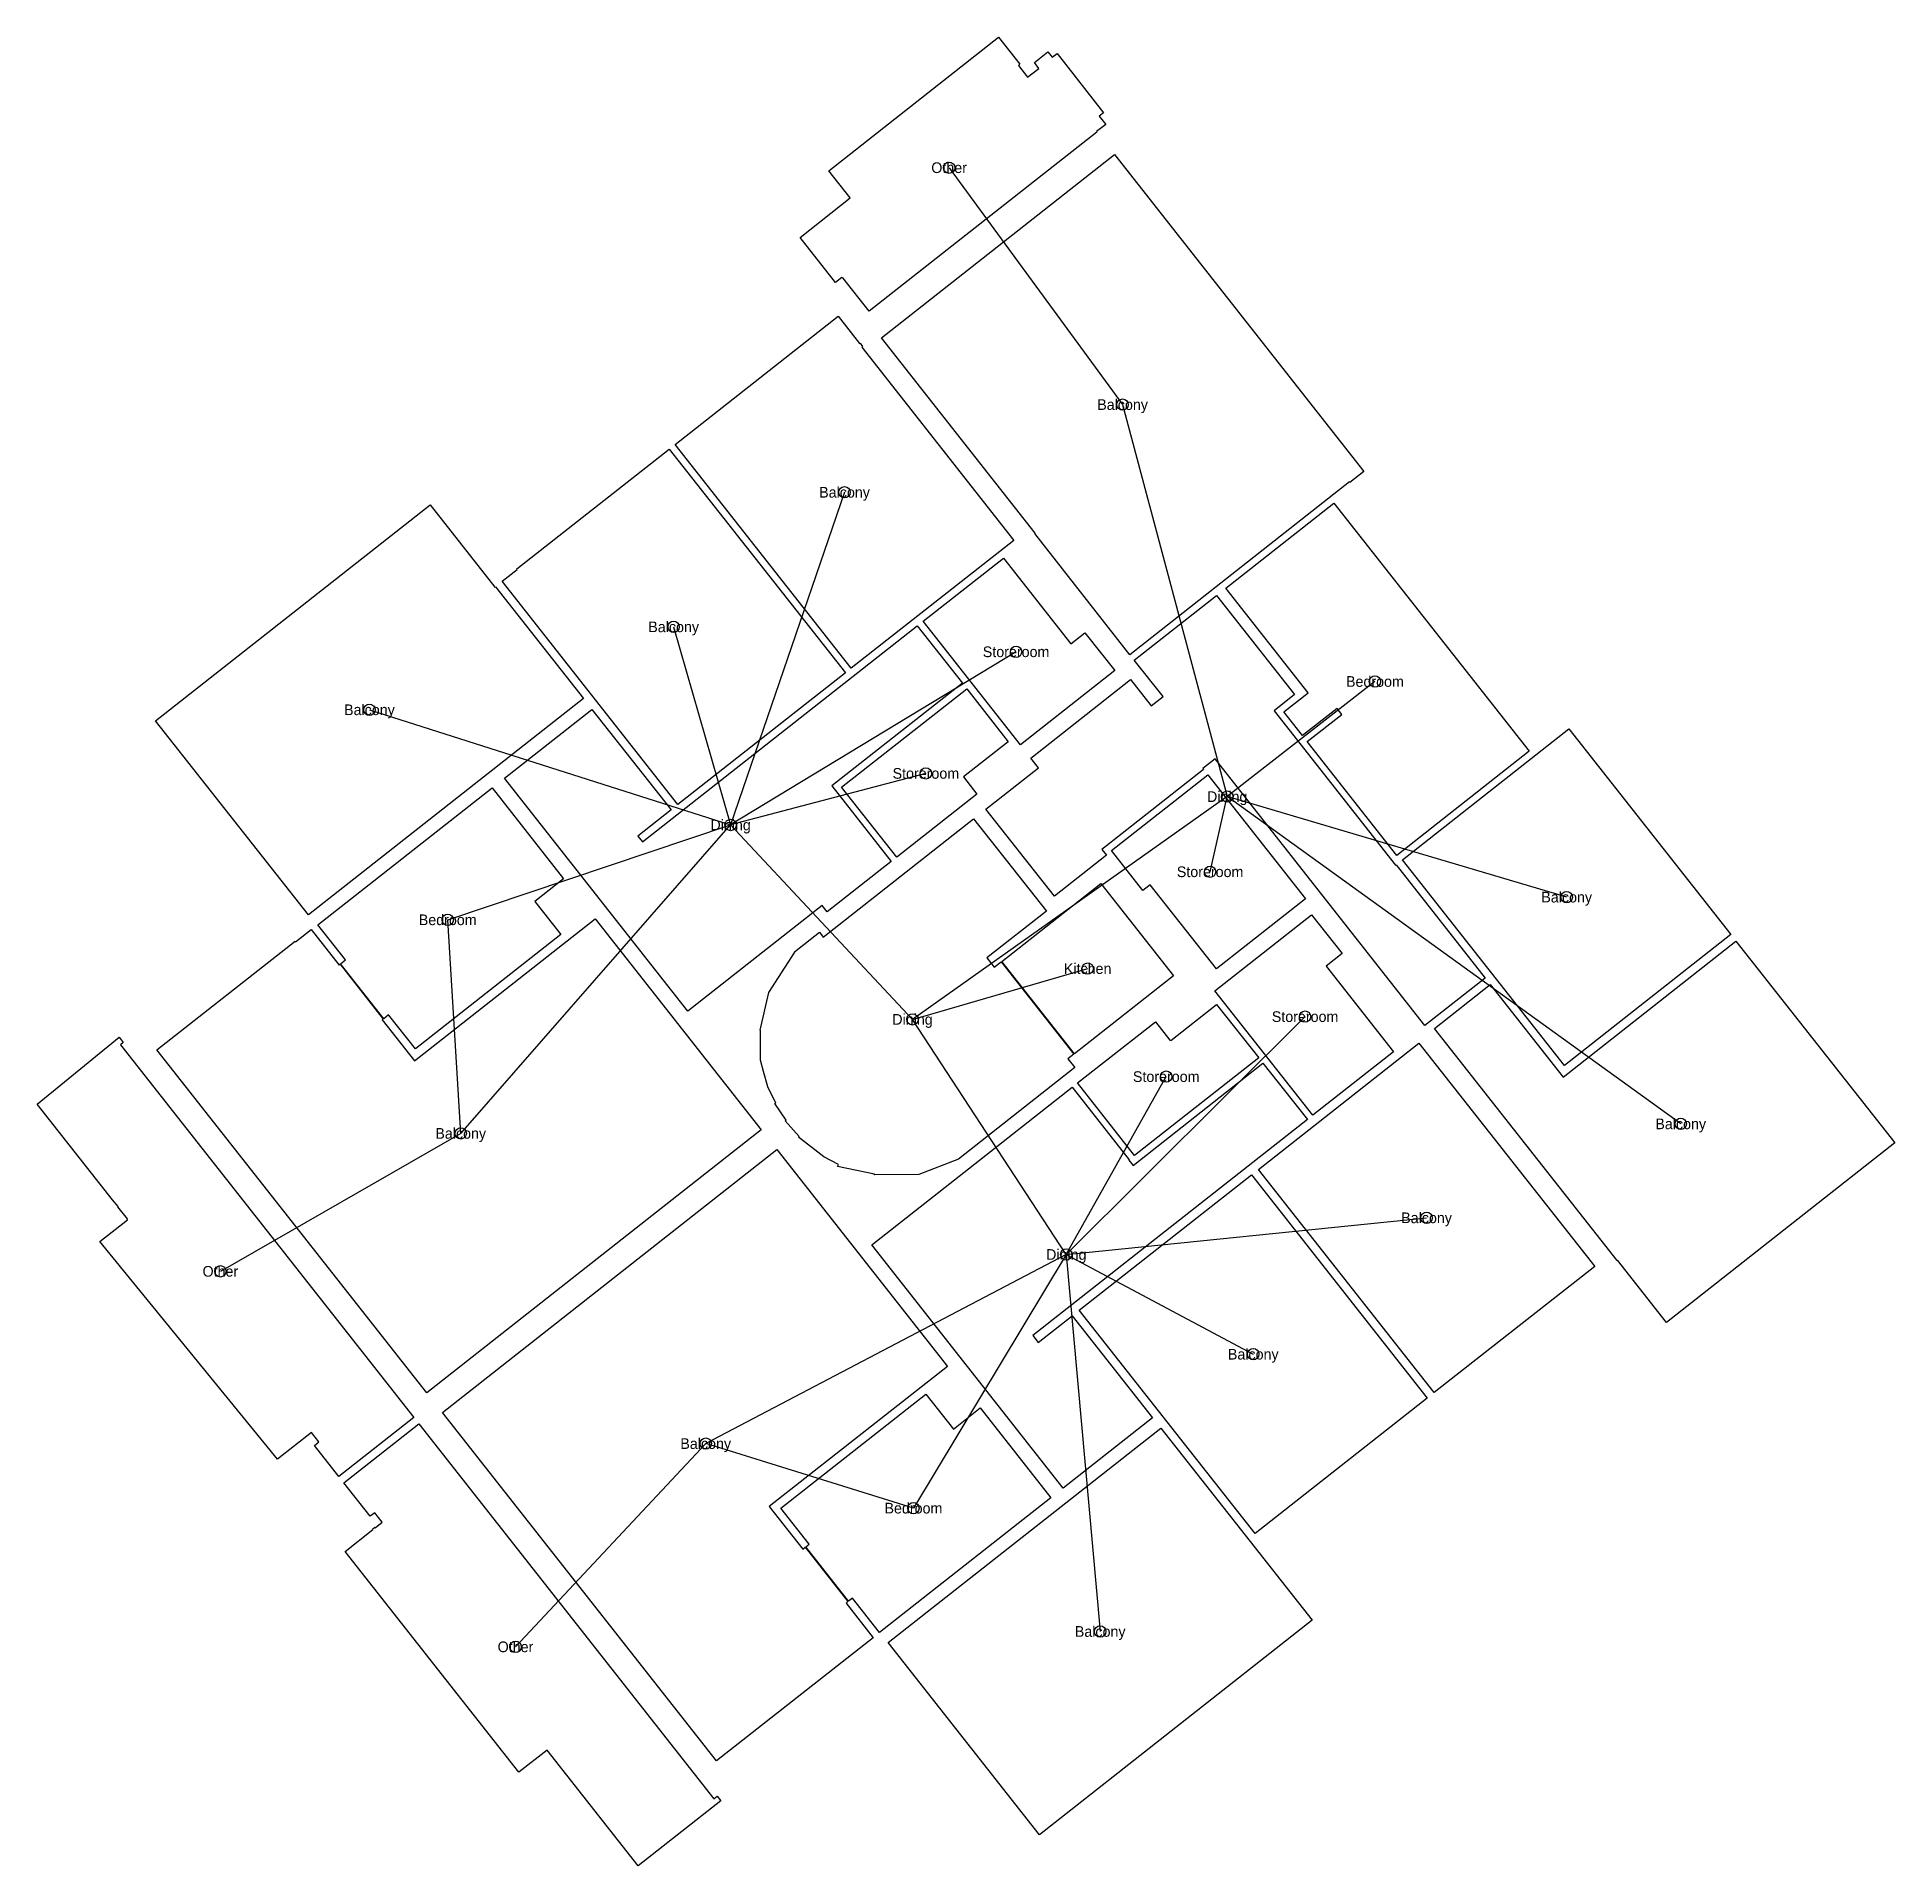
# Model space of a CAD drawing. Header units: metres. Extents: x -12.4 to 13.7, y -11.9 to 13.9.
import ezdxf
from ezdxf.enums import TextEntityAlignment as Align

# ---------------------------------------------------------------- set-up
doc = ezdxf.new("R2010")
doc.units = ezdxf.units.M
for name, color, linetype in [('Balcony', 140, 'Continuous'), ('Bedroom', 50, 'Continuous'), ('Dining', 210, 'Continuous'), ('Graph_edges_door', 150, 'Continuous'), ('Graph_edges_entrance', 10, 'Continuous'), ('Graph_nodes', 5, 'Continuous'), ('Kitchen', 10, 'Continuous'), ('Labels', 7, 'Continuous'), ('Other', 255, 'Continuous'), ('Storeroom', 8, 'Continuous')]:
    doc.layers.add(name, color=color, linetype=linetype)

msp = doc.modelspace()

# ---------------------------------------------------------------- linework, layer by layer
at = {"layer": 'Balcony'}
for points in [[(1.635, 6.887), (1.641, 6.892), (-0.519, 9.639), (2.759, 12.219), (6.266, 7.762), (6.069, 7.607), (6.064, 7.614), (2.975, 5.183), (1.635, 6.887)], [(-0.828, 9.562), (-0.821, 9.568), (-0.785, 9.521), (-0.798, 9.511), (1.341, 6.792), (-0.945, 4.993), (-3.422, 8.142), (-1.13, 9.946), (-0.828, 9.562)], [(-5.648, 6.39), (-3.506, 8.076), (-1.028, 4.927), (-3.383, 3.075), (-5.855, 6.216), (-5.643, 6.384), (-5.648, 6.39)], [(-5.959, 6.134), (-5.952, 6.14), (-4.714, 4.566), (-8.582, 1.523), (-10.731, 4.254), (-6.87, 7.292), (-5.959, 6.134)], [(9.15, 4.14), (11.428, 1.245), (9.087, -0.597), (6.809, 2.298), (9.15, 4.14)], [(-8.769, 1.151), (-8.763, 1.144), (-8.544, 1.317), (-8.151, 0.817), (-8.137, 0.828), (-7.529, 0.055), (-7.543, 0.045), (-7.089, -0.532), (-4.549, 1.467), (-2.211, -1.503), (-6.914, -5.204), (-10.712, -0.378), (-8.769, 1.151)], [(9.827, -3.341), (7.258, -0.076), (8.044, 0.542), (9.068, -0.759), (11.499, 1.154), (13.734, -1.686), (10.524, -4.212), (9.834, -3.336), (9.827, -3.341)], [(9.512, -3.423), (7.254, -5.2), (4.781, -2.058), (7.04, -0.281), (9.512, -3.423)], [(0.408, -4.832), (-2.098, -6.804), (-1.628, -7.401), (-1.594, -7.375), (-0.992, -8.14), (-1.019, -8.161), (-0.637, -8.648), (-2.84, -10.382), (-6.697, -5.48), (-1.994, -1.779), (0.408, -4.832)], [(4.734, -7.183), (2.261, -4.041), (4.684, -2.135), (7.156, -5.277), (4.734, -7.183)], [(-0.425, -8.716), (3.409, -5.7), (5.536, -8.403), (1.703, -11.42), (-0.425, -8.716)]]:
    msp.add_lwpolyline(points, close=True, dxfattribs=at)
at = {"layer": 'Bedroom'}
for points in [[(8.589, 3.824), (6.728, 2.359), (5.468, 3.96), (5.954, 4.343), (5.888, 4.426), (5.402, 4.044), (5.139, 4.378), (5.482, 4.647), (4.323, 6.12), (5.842, 7.315), (8.589, 3.824)], [(-4.992, 2.03), (-5.396, 1.712), (-5.029, 1.247), (-7.075, -0.363), (-7.453, 0.116), (-7.521, 0.062), (-8.129, 0.834), (-8.06, 0.888), (-8.448, 1.381), (-5.998, 3.309), (-4.992, 2.03)], [(1.863, -6.681), (-0.546, -8.576), (-0.929, -8.09), (-0.983, -8.133), (-1.586, -7.368), (-1.538, -7.33), (-1.937, -6.823), (0.103, -5.219), (0.491, -5.712), (0.867, -5.415), (1.863, -6.681)]]:
    msp.add_lwpolyline(points, close=True, dxfattribs=at)
at = {"layer": 'Dining'}
for points in [[(6.712, 2.222), (6.718, 2.227), (7.973, 0.633), (7.125, -0.034), (4.172, 3.719), (3.999, 3.583), (4.01, 3.569), (2.579, 2.443), (2.643, 2.361), (1.912, 1.785), (0.949, 3.01), (1.688, 3.592), (1.581, 3.729), (2.983, 4.832), (3.274, 4.462), (3.44, 4.593), (3.036, 5.107), (4.192, 6.016), (5.29, 4.621), (5.002, 4.394), (6.712, 2.222)], [(-5.825, 3.445), (-4.594, 4.414), (-3.48, 2.998), (-3.946, 2.632), (-3.88, 2.548), (-0.017, 5.587), (0.617, 4.781), (-1.218, 3.336), (-0.383, 2.275), (-1.285, 1.565), (-1.355, 1.654), (-3.245, 0.166), (-5.825, 3.445)], [(-1.744, 1.001), (-1.394, 1.277), (-1.34, 1.209), (0.776, 2.874), (1.799, 1.574), (0.963, 0.917), (1.067, 0.785), (1.163, 0.86), (2.185, -0.439), (2.103, -0.504), (2.2, -0.627), (0.564, -1.914), (0.007, -2.131), (-0.621, -2.133), (-0.62, -2.127), (-1.138, -2.018), (-1.125, -1.992), (-1.331, -1.884), (-1.689, -1.606), (-1.68, -1.598), (-1.876, -1.374), (-1.863, -1.365), (-2.022, -1.131), (-2.008, -1.125), (-2.12, -0.896), (-2.178, -0.682), (-2.179, -0.683), (-2.223, -0.52), (-2.224, -0.102), (-2.227, -0.102), (-2.106, 0.431), (-1.74, 0.998), (-1.744, 1.001)], [(0.638, -2.103), (0.639, -2.103), (0.639, -2.102), (2.162, -0.903), (2.964, -1.922), (2.957, -1.927), (3.018, -2.004), (4.846, -0.566), (5.47, -1.358), (1.608, -4.398), (1.684, -4.495), (2.164, -4.118), (3.294, -5.554), (2.036, -6.545), (-0.657, -3.122), (0.638, -2.103)]]:
    msp.add_lwpolyline(points, close=True, dxfattribs=at)
at = {"layer": 'Graph_edges_door'}
for p, q in [((0.431, 12.035), (2.871, 8.702)), ((2.871, 8.702), (4.343, 3.186)), ((-1.04, 7.468), (-2.643, 2.787)), ((-3.444, 5.575), (-2.643, 2.787)), ((1.373, 5.224), (-2.643, 2.787)), ((6.421, 4.806), (4.343, 3.186)), ((-7.723, 4.408), (-2.643, 2.787)), ((0.104, 3.513), (-2.643, 2.787)), ((4.102, 2.129), (4.343, 3.186)), ((10.722, -1.418), (4.343, 3.186)), ((9.118, 1.772), (4.343, 3.186)), ((-6.622, 1.453), (-2.643, 2.787)), ((-6.439, -1.552), (-2.643, 2.787)), ((-6.439, -1.552), (-6.622, 1.453)), ((-0.084, 0.052), (2.38, 0.766)), ((2.079, -3.256), (5.438, 0.091)), ((2.079, -3.256), (3.485, -0.753)), ((-6.439, -1.552), (-9.82, -3.493)), ((2.079, -3.256), (7.147, -2.74)), ((2.079, -3.256), (-2.993, -5.917)), ((2.079, -3.256), (-0.071, -6.825)), ((2.079, -3.256), (4.709, -4.659)), ((2.079, -3.256), (2.556, -8.56)), ((-5.669, -8.776), (-2.993, -5.917)), ((-0.071, -6.825), (-2.993, -5.917))]:
    msp.add_line(p, q, dxfattribs=at)
at = {"layer": 'Graph_edges_entrance'}
for p in [(4.343, 3.186), (-2.643, 2.787), (2.079, -3.256)]:
    msp.add_line(p, (-0.084, 0.052), dxfattribs=at)
at = {"layer": 'Graph_nodes'}
for centre in [(0.431, 12.035), (2.871, 8.702), (-1.04, 7.468), (-3.444, 5.575), (1.373, 5.224), (6.421, 4.806), (-7.723, 4.408), (0.104, 3.513), (4.343, 3.186), (-2.643, 2.787), (4.102, 2.129), (9.118, 1.772), (-6.622, 1.453), (2.38, 0.766), (-0.084, 0.052), (5.438, 0.091), (3.485, -0.753), (-6.439, -1.552), (10.722, -1.418), (7.147, -2.74), (2.079, -3.256), (-9.82, -3.493), (4.709, -4.659), (-2.993, -5.917), (-0.071, -6.825), (2.556, -8.56), (-5.669, -8.776)]:
    msp.add_circle(centre, 0.08, dxfattribs=at)
at = {"layer": 'Kitchen'}
msp.add_lwpolyline([(3.589, 0.666), (2.194, -0.433), (1.171, 0.867), (2.567, 1.965), (3.589, 0.666)], close=True, dxfattribs=at)
at = {"layer": 'Other'}
for points in [[(1.949, 13.643), (2.605, 12.809), (2.543, 12.761), (2.635, 12.645), (2.505, 12.542), (2.51, 12.535), (-0.693, 10.015), (-1.065, 10.487), (-1.072, 10.482), (-1.077, 10.489), (-1.166, 10.418), (-1.666, 11.054), (-0.961, 11.609), (-1.263, 11.992), (1.126, 13.872), (1.426, 13.49), (1.406, 13.474), (1.536, 13.308), (1.695, 13.433), (1.631, 13.515), (1.821, 13.665), (1.88, 13.589), (1.949, 13.643)], [(-11.259, -2.582), (-11.337, -2.487), (-12.397, -1.14), (-11.244, -0.199), (-11.186, -0.272), (-11.227, -0.304), (-7.1, -5.55), (-8.153, -6.379), (-8.496, -5.942), (-8.435, -5.893), (-8.538, -5.762), (-9.016, -6.137), (-11.515, -3.073), (-11.127, -2.767), (-11.133, -2.76), (-11.126, -2.755), (-11.261, -2.584), (-11.259, -2.582)], [(-7.681, -7.119), (-7.648, -7.093), (-7.643, -7.1), (-7.545, -7.023), (-7.649, -6.892), (-7.711, -6.94), (-8.081, -6.469), (-7.028, -5.64), (-2.879, -10.914), (-2.831, -10.876), (-2.778, -10.943), (-3.941, -11.858), (-5.223, -10.228), (-5.621, -10.54), (-8.066, -7.433), (-7.676, -7.126), (-7.681, -7.119)]]:
    msp.add_lwpolyline(points, close=True, dxfattribs=at)
at = {"layer": 'Storeroom'}
for points in [[(1.434, 3.915), (0.066, 5.653), (1.195, 6.541), (2.143, 5.336), (2.342, 5.492), (2.761, 4.959), (1.434, 3.915)], [(-0.306, 2.335), (-1.081, 3.32), (0.678, 4.704), (1.264, 3.959), (0.634, 3.463), (0.823, 3.223), (-0.306, 2.335)], [(5.443, 1.748), (4.192, 0.763), (3.26, 1.947), (3.157, 1.867), (2.716, 2.427), (4.071, 3.492), (5.443, 1.748)], [(6.682, -0.405), (5.547, -1.298), (4.169, 0.454), (5.53, 1.525), (5.96, 0.979), (5.734, 0.801), (6.682, -0.405)], [(3.538, -0.242), (3.545, -0.237), (3.551, -0.243), (4.194, 0.263), (4.786, -0.489), (3.041, -1.862), (2.239, -0.843), (3.334, 0.018), (3.538, -0.242)]]:
    msp.add_lwpolyline(points, close=True, dxfattribs=at)

# ---------------------------------------------------------------- texts
at = {"layer": 'Labels'}
for s, p in [('Other', (0.431, 12.035)), ('Balcony', (2.871, 8.702)), ('Balcony', (-1.04, 7.468)), ('Balcony', (-3.444, 5.575)), ('Storeroom', (1.373, 5.224)), ('Bedroom', (6.421, 4.806)), ('Balcony', (-7.723, 4.408)), ('Storeroom', (0.104, 3.513)), ('Dining', (4.343, 3.186)), ('Dining', (-2.643, 2.787)), ('Storeroom', (4.102, 2.129)), ('Balcony', (9.118, 1.772)), ('Bedroom', (-6.622, 1.453)), ('Kitchen', (2.38, 0.766)), ('Dining', (-0.084, 0.052)), ('Storeroom', (5.438, 0.091)), ('Storeroom', (3.485, -0.753)), ('Balcony', (-6.439, -1.552)), ('Balcony', (10.722, -1.418)), ('Balcony', (7.147, -2.74)), ('Dining', (2.079, -3.256)), ('Other', (-9.82, -3.493)), ('Balcony', (4.709, -4.659)), ('Balcony', (-2.993, -5.917)), ('Bedroom', (-0.071, -6.825)), ('Balcony', (2.556, -8.56)), ('Other', (-5.669, -8.776))]:
    msp.add_text(s, height=0.15, dxfattribs=at).set_placement(p, align=Align.MIDDLE_CENTER)

doc.saveas('drawing.dxf')
